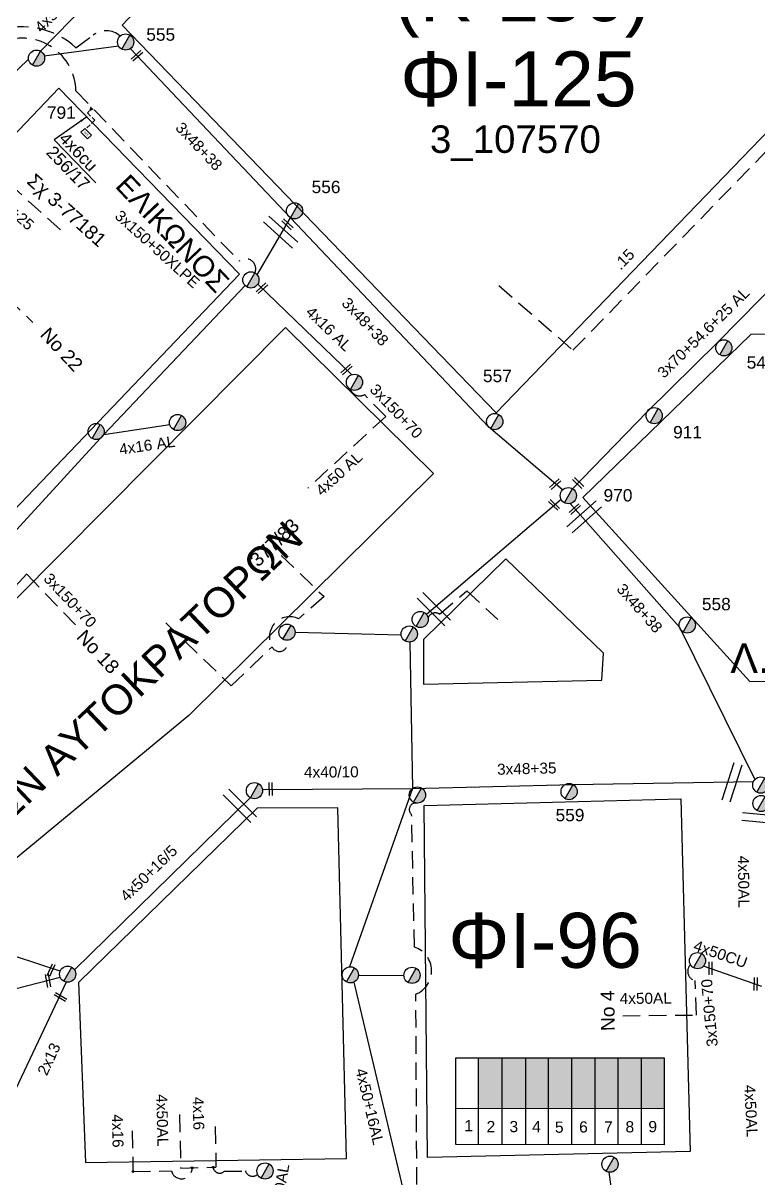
# Model space of a CAD drawing. Header units: millimetres. Extents: x 1421 to 7547, y 822 to 1863.
# Drawn here: x 6506.1 to 6613.1, y 1375.8 to 1543.9 of the extents above; entities that cross this region are included whole.
import ezdxf
from ezdxf.enums import TextEntityAlignment as Align

# ---------------------------------------------------------------- set-up
doc = ezdxf.new("R2010")
doc.units = ezdxf.units.MM
doc.linetypes.add('DASHED', pattern=[19.05, 12.7, -6.35])
doc.layers.get('0').update_dxf_attribs({"lineweight": 30})
for name, color, linetype, lineweight in [('2x13', 7, 'Continuous', 30), ('3x48+35', 7, 'Continuous', 30), ('3x48+38', 7, 'Continuous', 30), ('3x50+25', 7, 'DASHED', 30), ('4x40_10', 7, 'Continuous', 30), ('4x50+16_5', 7, 'Continuous', 30), ('4x50AL', 7, 'Continuous', 30), ('4x50CU', 7, 'Continuous', 30), ('Pillar OTE', 7, 'Continuous', 30), ('TEXT_ΚΑΛΩΔΙΩΝ', 7, 'Continuous', 30), ('Άγνωστο εναέριο καλώδιο', 7, 'Continuous', 30), ('Άγνωστο Υπόγειο Καλώδιο', 7, 'DASHED', 30), ('Γυμνά εναέρια ΧΤ (3Φ)   4x16AL', 7, 'Continuous', 30), ('Γυμνά εναέρια ΧΤ και ΦΟΠ (3Φ)   4x50+16AL', 7, 'Continuous', 30), ('Καλώδια ΧΤ   3x150+50CU', 7, 'DASHED', 30), ('Καλώδια ΧΤ   3x150+70AL', 7, 'DASHED', 30), ('Μηχανική τομή', 7, 'Continuous', 30), ('Στύλος ΦΜ', 7, 'Continuous', 30), ('Στύλος ΦΜ @ 1', 7, 'Continuous', 30), ('Συνδέσεις', 7, 'Continuous', 30), ('Συνεστραμμένα ΧΤ   3x70+54.6+25 AL', 7, 'SYN_LINE', 30), ('Τομή', 7, 'Continuous', 30), ('Υπόβαθρο ΔΕΗ', 7, 'Continuous', 30), ('Υπόγεια Καλώδια Δικτύου ΧΤ   .15', 7, 'DASHED', 30), ('Υπόγεια Καλώδια Δικτύου ΧΤ  4x16AL', 7, 'DASHED', 30), ('Υπόγεια Καλώδια Δικτύου ΧΤ  4x6', 7, 'DASHED', 30)]:
    doc.layers.add(name, color=color, linetype=linetype, lineweight=lineweight)
doc.layers.add('Υπόγεια καλώδια Παροχών ΧΤ   4x50AL', color=7, linetype='DASHED')
doc.styles.add('arial', font='arial.ttf')
doc.styles.get("Standard").update_dxf_attribs({"font": 'arial.ttf'})
doc.linetypes.add('SYN_LINE', pattern='A,0.5,-0.0001,["/\\/\\/\\/",Standard,S=0.1,R=0,X=0,Y=-0.05],-0.25', length=0.7501)
doc.dimstyles.new('ISO-25', dxfattribs={"dimtxt": 2.5, "dimasz": 2.5, "dimexe": 1.25, "dimexo": 0.625, "dimtad": 1, "dimtxsty": 'Standard', "dimcen": 2.5, "dimadec": 0, "dimazin": 0, "dimtfac": 1, "dimtmove": 0, "dimatfit": 3, "dimfxl": 1, "dimarcsym": 0})

# ---------------------------------------------------------------- blocks, each defined once
blk = doc.blocks.new('ΥΠΑΡΧΩΝ ΤΣΙΜΕΝΤΕΝΙΟΣ ΣΤΥΛΟΣ')
at = {"layer": 'Στύλος ΦΜ'}
blk.add_hatch(color=7, dxfattribs=at).paths.add_polyline_path([(-1.29, -2.28, 0.574793), (2.62, 0, 0.268822), (1.3, 2.27)])
at = {"layer": 'Στύλος ΦΜ', "color": 7}
blk.add_line((-1.29, -2.28), (1.3, 2.27), dxfattribs=at)
blk.add_circle((0, 0), 2.62, dxfattribs=at)
at = {"layer": 'Στύλος ΦΜ', "flags": 4}
for tag, p in [('ΑΡΙΘΜΟΣ', (-4.68, 8.05)), ('ΤΥΠΟΣ', (-4.91, 3.03))]:
    blk.add_attdef(tag, p, '', height=4, dxfattribs=at)
blk = doc.blocks.new('ΜΗΧΑΝΙΚΗ ΤΟΜΗ')
at = {"layer": 'Μηχανική τομή', "lineweight": -3, "ltscale": 40}
for p, q in [((-3.78, 1.15), (3.8, 1.15)), ((3.8, -0.4), (-3.78, -0.4))]:
    blk.add_line(p, q, dxfattribs=at)
blk = doc.blocks.new('ΤΟΜΗ')
at = {"layer": 'Τομή', "lineweight": -3, "ltscale": 40}
for p, q in [((-11.37, 1.1), (11.37, 1.1)), ((11.37, -3.57), (-11.37, -3.57))]:
    blk.add_line(p, q, dxfattribs=at)
blk = doc.blocks.new('_ΣΥΝΔΕΣΗ')
at = {"layer": 'Συνδέσεις', "linetype": 'SYN_LINE', "ltscale": 40}
blk.add_hatch(color=256, dxfattribs=at).paths.add_polyline_path([(0.5, -0.01, 1), (-0.5, -0.01, 1)])
at = {"layer": 'Συνδέσεις'}
blk.add_circle((0, -0.01), 0.5, dxfattribs=at)
blk = doc.blocks.new('PILLAR ΟΤΕ')
at = {"layer": 'Pillar OTE', "ltscale": 40}
blk.add_lwpolyline([(-3.31, 2.02), (3.39, 2.02), (3.39, -1.99), (-3.31, -1.99)], close=True, dxfattribs=at)
at = {"layer": 'Pillar OTE', "insert": (-1.81, 0.71), "char_height": 1.3575, "width": 109.961, "attachment_point": 1}
blk.add_mtext('{\\fArial|b1|i0|c161|p34;OTE}', dxfattribs=at)

msp = doc.modelspace()

# ---------------------------------------------------------------- hatches: boundary and pattern name
at = {"layer": 'Pillar OTE', "ltscale": 40}
h = msp.add_hatch(color=256, dxfattribs=at)
h.dxf.hatch_style = 1
h.paths.add_polyline_path([(6515.96, 1531.81), (6515.72, 1531.12), (6516.42, 1531.38)])
at = {"layer": 'Καλώδια ΧΤ   3x150+50CU', "linetype": 'DASHED', "lineweight": -3, "ltscale": 0.2}
h = msp.add_hatch(color=2, dxfattribs=at)
h.dxf.hatch_style = 1
h.paths.add_polyline_path([(6572.38, 1386.07), (6575.82, 1386.07), (6575.82, 1393.43), (6572.38, 1393.43)])
h = msp.add_hatch(color=133, dxfattribs=at)
h.dxf.hatch_style = 1
h.paths.add_polyline_path([(6575.82, 1386.07), (6579.26, 1386.07), (6579.26, 1393.43), (6575.82, 1393.43)])
h = msp.add_hatch(color=1, dxfattribs=at)
h.dxf.hatch_style = 1
h.paths.add_polyline_path([(6582.56, 1393.43), (6579.26, 1393.43), (6579.26, 1386.07), (6582.56, 1386.06)])
h = msp.add_hatch(color=5, dxfattribs=at)
h.dxf.hatch_style = 1
h.paths.add_polyline_path([(6585.95, 1386.06), (6585.95, 1393.43), (6582.56, 1393.43), (6582.56, 1386.06)])
h = msp.add_hatch(color=85, dxfattribs=at)
h.dxf.hatch_style = 1
h.paths.add_polyline_path([(6589.34, 1393.43), (6585.95, 1393.43), (6585.95, 1386.06), (6589.34, 1386.06)])
h = msp.add_hatch(color=173, dxfattribs=at)
h.dxf.hatch_style = 1
h.paths.add_polyline_path([(6592.68, 1393.43), (6589.34, 1393.43), (6589.34, 1386.06), (6592.68, 1386.05)])
h = msp.add_hatch(color=6, dxfattribs=at)
h.dxf.hatch_style = 1
h.paths.add_polyline_path([(6592.68, 1386.05), (6596.07, 1386.05), (6596.07, 1393.43), (6592.68, 1393.43)])
h = msp.add_hatch(color=151, dxfattribs=at)
h.dxf.hatch_style = 1
h.paths.add_polyline_path([(6596, 1386.05), (6599.39, 1386.05), (6599.39, 1393.43), (6596, 1393.43)])

# ---------------------------------------------------------------- linework, layer by layer
at = {"layer": '2x13', "color": 30, "lineweight": -3, "ltscale": 0.2}
for points in [[(6511.54, 1406.03), (6501.72, 1409.23)], [(6512.39, 1404.43), (6504.66, 1387.98)]]:
    msp.add_lwpolyline(points, dxfattribs=at)
at = {"layer": '3x48+35', "color": 85, "lineweight": -3, "ltscale": 0.2}
msp.add_lwpolyline([(6562.77, 1432.57), (6586.14, 1433.16), (6612.35, 1433.6)], dxfattribs=at)
at = {"layer": '3x48+38', "color": 2, "lineweight": -3, "ltscale": 0.2}
msp.add_lwpolyline([(6584.6, 1476.04), (6573.83, 1485.22), (6545.04, 1515.6), (6521.74, 1540.22)], dxfattribs=at)
at = {"layer": '3x48+38', "color": 6, "lineweight": -3, "ltscale": 0.2}
msp.add_lwpolyline([(6585.68, 1474.05), (6601.61, 1456.04), (6612.54, 1433.88)], dxfattribs=at)
at = {"layer": '3x50+25', "color": 6, "lineweight": -3, "ltscale": 0.2}
msp.add_lwpolyline([(6498.39, 1525.76), (6511.6, 1513.86)], dxfattribs=at)
at = {"layer": '4x40_10', "color": 85, "lineweight": -3, "ltscale": 0.2}
msp.add_lwpolyline([(6540.95, 1432.44), (6562.77, 1432.57)], dxfattribs=at)
at = {"layer": '4x50+16_5', "color": 133, "lineweight": -3, "ltscale": 0.2}
for points in [[(6540.19, 1507.31), (6545.04, 1515.6)], [(6476.24, 1440.56), (6499.84, 1464.47), (6517.87, 1484.11), (6538.42, 1505.77)]]:
    msp.add_lwpolyline(points, dxfattribs=at)
at = {"layer": '4x50+16_5', "color": 30, "lineweight": -3, "ltscale": 0.2}
for points in [[(6539.21, 1431.26), (6513.62, 1406.22)], [(6511.55, 1405.11), (6481.18, 1397.28)]]:
    msp.add_lwpolyline(points, dxfattribs=at)
at = {"layer": '4x50AL', "color": 133, "linetype": 'DASHED', "lineweight": -3, "ltscale": 0.2}
for points in [[(6558.89, 1486.71), (6547.56, 1476.3)], [(6593.34, 1399.54), (6604.07, 1399.63)]]:
    msp.add_lwpolyline(points, dxfattribs=at)
at = {"layer": '4x50AL', "color": 5, "linetype": 'DASHED', "lineweight": -3, "ltscale": 0.2}
msp.add_lwpolyline([(6528.88, 1385.14), (6529.06, 1377.37)], dxfattribs=at)
at = {"layer": '4x50CU', "color": 6, "linetype": 'DASHED', "lineweight": -3, "ltscale": 0.2}
msp.add_lwpolyline([(6490.12, 1517.09), (6507.57, 1500.39)], dxfattribs=at)
at = {"layer": '4x50CU', "color": 133, "lineweight": -3, "ltscale": 0.2}
msp.add_lwpolyline([(6613.59, 1403.78), (6605.08, 1406.73)], dxfattribs=at)
at = {"layer": 'Pillar OTE', "lineweight": -3, "ltscale": 40}
for points in [[(6569.05, 1380.79), (6569.06, 1393.43), (6599.39, 1393.43), (6599.39, 1380.76), (6569.05, 1380.79)], [(6572.38, 1380.79), (6572.38, 1393.43)], [(6575.82, 1380.79), (6575.82, 1393.43)], [(6579.26, 1380.78), (6579.26, 1393.43)], [(6582.56, 1380.78), (6582.56, 1393.43)], [(6585.95, 1380.78), (6585.95, 1393.43)], [(6589.34, 1380.77), (6589.34, 1393.43)], [(6592.68, 1380.77), (6592.68, 1393.43)], [(6596.07, 1380.77), (6596.07, 1393.43)], [(6569.06, 1386.08), (6599.39, 1386.05)]]:
    msp.add_lwpolyline(points, dxfattribs=at)
at = {"layer": 'Άγνωστο εναέριο καλώδιο', "color": 2, "lineweight": -3, "ltscale": 0.2}
msp.add_lwpolyline([(6509.23, 1539.17), (6520.01, 1540.65)], dxfattribs=at)
at = {"layer": 'Άγνωστο εναέριο καλώδιο', "color": 133, "lineweight": -3, "ltscale": 0.2}
msp.add_lwpolyline([(6592.9, 1365.68), (6591.39, 1376.76)], dxfattribs=at)
at = {"layer": 'Άγνωστο Υπόγειο Καλώδιο', "color": 27, "lineweight": -3, "ltscale": 0.2}
for points in [[(6543.67, 1466.5), (6549.91, 1460.51), (6546.2, 1457.29, 0.734589), (6542.35, 1453.2, -10.010163)], [(6526.89, 1456.71), (6536.4, 1447.54), (6542.35, 1453.2, 0.974867), (6544.5, 1454.16, -1.495434)]]:
    msp.add_lwpolyline(points, format="xyb", dxfattribs=at)
at = {"layer": 'Άγνωστο Υπόγειο Καλώδιο', "color": 7, "lineweight": -3, "ltscale": 0.2}
msp.add_lwpolyline([(6565.04, 1457.44, -0.464339), (6566.71, 1457.96), (6570.66, 1461.37), (6575.17, 1457.18)], format="xyb", dxfattribs=at)
at = {"layer": 'Άγνωστο Υπόγειο Καλώδιο', "color": 5, "lineweight": -3, "ltscale": 0.2}
for points in [[(6522.12, 1376.87), (6527.71, 1376.95, 0.898912), (6530.73, 1377.41, -0.684355)], [(6533.77, 1377.49, 0.63085), (6535.41, 1376.91), (6538.47, 1376.95, 0.542721), (6540.26, 1376.46, -1.911169)]]:
    msp.add_lwpolyline(points, format="xyb", dxfattribs=at)
msp.add_lwpolyline([(6529.06, 1377.37), (6534.18, 1377.5)], dxfattribs=at)
at = {"layer": 'Γυμνά εναέρια ΧΤ (3Φ)   4x16AL', "color": 133, "lineweight": -3, "ltscale": 0.2}
for points in [[(6540.28, 1505.98), (6553.93, 1492.79)], [(6517.87, 1484.11), (6527.47, 1485.53)]]:
    msp.add_lwpolyline(points, dxfattribs=at)
at = {"layer": 'Γυμνά εναέρια ΧΤ και ΦΟΠ (3Φ)   4x50+16AL', "color": 2, "lineweight": -3, "ltscale": 0.2}
for points in [[(6508.69, 1539.87), (6539.72, 1571.63)], [(6506.94, 1538.69), (6494.08, 1526.32), (6473.49, 1502.85)]]:
    msp.add_lwpolyline(points, dxfattribs=at)
at = {"layer": 'Γυμνά εναέρια ΧΤ και ΦΟΠ (3Φ)   4x50+16AL', "color": 85, "lineweight": -3, "ltscale": 0.2}
for points in [[(6562.39, 1453.89), (6562.77, 1432.57), (6553.59, 1406.65)], [(6554.22, 1404.4), (6563.35, 1365.97)], [(6554.92, 1405.4), (6561.52, 1405.41)]]:
    msp.add_lwpolyline(points, dxfattribs=at)
at = {"layer": 'Καλώδια ΧΤ   3x150+50CU', "color": 85, "lineweight": -3, "ltscale": 0.2}
msp.add_lwpolyline([(6584.36, 1367.84), (6566.64, 1367.7), (6563.42, 1371.15), (6563.27, 1402.68, 0.696194), (6563.05, 1409.53), (6562.65, 1428.81, -0.789177), (6563.44, 1430.46, -2.072555)], format="xyb", dxfattribs=at)
at = {"layer": 'Καλώδια ΧΤ   3x150+70AL', "color": 2, "lineweight": -3, "ltscale": 0.2}
msp.add_lwpolyline([(6498.51, 1539.1), (6502.4, 1542.8, -0.274905), (6513.8, 1540.37), (6516.32, 1542.19, -0.367973), (6520.25, 1542.04, -1.541527)], format="xyb", dxfattribs=at)
at = {"layer": 'Καλώδια ΧΤ   3x150+70AL', "color": 133, "lineweight": -3, "ltscale": 0.2}
for points in [[(6498.74, 1536.9), (6503.31, 1541.28, -0.512812), (6513.83, 1534.1), (6537.59, 1509.3, -0.803636), (6539.85, 1507.6, 2.054828)], [(6558.89, 1486.71), (6555.79, 1489.89, -0.458898), (6553.74, 1490.66, 2.407683)], [(6513.75, 1456.38), (6506.68, 1463.81), (6504.37, 1461.29, -0.373325), (6502.79, 1458.76, -3.765791)], [(6604.07, 1399.63), (6603.9, 1404.64, -0.592852), (6603.19, 1406.97, -42.500521)]]:
    msp.add_lwpolyline(points, format="xyb", dxfattribs=at)
at = {"layer": 'Συνεστραμμένα ΧΤ   3x70+54.6+25 AL', "color": 5, "lineweight": -3, "ltscale": 20}
for points in [[(6631.87, 1522.58), (6607.14, 1497.46), (6596.88, 1487.4), (6585.94, 1476.09)], [(6584.4, 1474.65), (6564.81, 1457.92)]]:
    msp.add_lwpolyline(points, dxfattribs=at)
at = {"layer": 'Συνεστραμμένα ΧΤ   3x70+54.6+25 AL', "color": 85, "lineweight": -3, "ltscale": 20}
msp.add_lwpolyline([(6545.69, 1455.33), (6561.12, 1454.96)], dxfattribs=at)
at = {"layer": 'Υπόβαθρο ΔΕΗ', "lineweight": -3, "ltscale": 0.2}
for points in [[(6520.56, 1543.63), (6586.71, 1613.47), (6641.26, 1556.06), (6574.93, 1487.24), (6520.56, 1543.63)], [(6446.04, 1411.56), (6537.6, 1507.41), (6511.32, 1534.46), (6471.63, 1492.8)], [(6510.66, 1526.95), (6516.7, 1520.73)], [(6452.74, 1407.44), (6544.3, 1499.65), (6565.81, 1478.44), (6530.26, 1443.22), (6466.82, 1390.77)], [(6611.84, 1448.17), (6651.89, 1448.28), (6649.12, 1498.9), (6611.98, 1498.65), (6587.56, 1474.92), (6611.84, 1448.17)], [(6576.36, 1465.99), (6564.38, 1454.28), (6564.37, 1447.77), (6590.3, 1448.35), (6590.57, 1452.29), (6576.36, 1465.99)]]:
    msp.add_lwpolyline(points, dxfattribs=at)
for points in [[(6564.45, 1430.14), (6601.78, 1431.1), (6603.13, 1379.77), (6564.96, 1378.91)], [(6514.18, 1404.37), (6515.23, 1378.17), (6553.17, 1378.78), (6551.91, 1429.8), (6540.16, 1429.73)]]:
    msp.add_lwpolyline(points, close=True, dxfattribs=at)
at = {"layer": 'Υπόγεια Καλώδια Δικτύου ΧΤ   .15', "color": 5, "lineweight": -3, "ltscale": 0.2}
msp.add_lwpolyline([(6575.34, 1505.76), (6586.1, 1496.35), (6617.71, 1528.89, 0.594332), (6622.3, 1534.33)], format="xyb", dxfattribs=at)
at = {"layer": 'Υπόγεια Καλώδια Δικτύου ΧΤ  4x16AL', "color": 5, "lineweight": -3, "ltscale": 0.2}
for points in [[(6522.03, 1382.79), (6522.12, 1376.87)], [(6534.1, 1383.42), (6534.18, 1377.5)]]:
    msp.add_lwpolyline(points, dxfattribs=at)
at = {"layer": 'Υπόγεια Καλώδια Δικτύου ΧΤ  4x6', "color": 133, "linetype": 'DASHED', "lineweight": -3, "ltscale": 0.05}
msp.add_lwpolyline([(6515.74, 1531.11), (6515.52, 1530.88), (6516.57, 1529.8), (6515.25, 1528.51)], dxfattribs=at)

# ---------------------------------------------------------------- block references
at = {"layer": 'Pillar OTE', "xscale": 0.2025529520621843, "yscale": 0.2025529520621843, "zscale": 0.2025529520621843, "rotation": 314.1754192910919}
msp.add_blockref('PILLAR ΟΤΕ', (6515.32, 1527.86), dxfattribs=at)
at = {"layer": 'Μηχανική τομή', "lineweight": -3, "xscale": 0.2499999999999188, "yscale": 0.2499999999999188, "zscale": 0.2499999999999188}
for p, rotation in [((6522.76, 1539.13), 41.97690589738271), ((6544.51, 1514.6), 316.4405417356621), ((6540.95, 1505.29), 41.97690589738271), ((6553.23, 1493.46), 41.97690589738271), ((6583.58, 1476.79), 41.97690589738271), ((6586.8, 1476.98), 316.4405417356621), ((6583.28, 1473.79), 316.4405417356621), ((6586.45, 1473.18), 41.97690589738271), ((6542.07, 1432.53), 271.4655910288637), ((6510.28, 1406.12), 65.40075436369999), ((6606.2, 1406.42), 89.32769322057025), ((6509.86, 1404.63), 99.81801145120664), ((6612.76, 1404.15), 89.32769322057025), ((6511.53, 1402.18), 330.3346073300226)]:
    msp.add_blockref('ΜΗΧΑΝΙΚΗ ΤΟΜΗ', p, dxfattribs=dict(at, rotation=rotation))
at = {"layer": 'Στύλος ΦΜ @ 1', "lineweight": -3, "ltscale": 40}
ref = msp.add_blockref('ΥΠΑΡΧΩΝ ΤΣΙΜΕΝΤΕΝΙΟΣ ΣΤΥΛΟΣ', (6521.06, 1541.19), dxfattribs=dict(at, xscale=0.4499999999998181, yscale=0.4499999999998181, zscale=0.4499999999998181))
ref.add_attrib('ΤΥΠΟΣ', '555', (6524.06, 1541.38), dxfattribs={"layer": 'Στύλος ΦΜ', "height": 1.8, "flags": 4})
ref = msp.add_blockref('ΥΠΑΡΧΩΝ ΤΣΙΜΕΝΤΕΝΙΟΣ ΣΤΥΛΟΣ', (6508.1, 1538.85), dxfattribs=dict(at, xscale=0.4499999999998181, yscale=0.4499999999998181, zscale=0.4499999999998181))
ref.add_attrib('ΤΥΠΟΣ', '791', (6509.61, 1530.02), dxfattribs={"layer": 'Στύλος ΦΜ', "height": 1.8, "flags": 4})
ref = msp.add_blockref('ΥΠΑΡΧΩΝ ΤΣΙΜΕΝΤΕΝΙΟΣ ΣΤΥΛΟΣ', (6545.62, 1516.63), dxfattribs=dict(at, xscale=0.4499999999998181, yscale=0.4499999999998181, zscale=0.4499999999998181))
ref.add_attrib('ΤΥΠΟΣ', '556', (6548.1, 1519.21), dxfattribs={"layer": 'Στύλος ΦΜ', "height": 1.8, "flags": 4})
at = {"layer": 'Στύλος ΦΜ @ 1', "lineweight": -3, "ltscale": 40, "xscale": 0.4499999999998181, "yscale": 0.4499999999998181, "zscale": 0.4499999999998181}
for p in [(6539.27, 1506.58), (6554.33, 1491.68), (6528.61, 1485.83), (6516.77, 1484.53), (6563.89, 1457.18), (6544.52, 1455.33), (6562.3, 1455.06), (6539.79, 1432.28), (6563.49, 1431.64), (6613.46, 1430.41), (6604.22, 1407.54), (6512.63, 1405.58), (6553.74, 1405.48), (6562.7, 1405.41), (6591.5, 1377.93), (6541.33, 1376.95)]:
    msp.add_blockref('ΥΠΑΡΧΩΝ ΤΣΙΜΕΝΤΕΝΙΟΣ ΣΤΥΛΟΣ', p, dxfattribs=at)
at = {"layer": 'Στύλος ΦΜ @ 1', "lineweight": -3, "ltscale": 40}
ref = msp.add_blockref('ΥΠΑΡΧΩΝ ΤΣΙΜΕΝΤΕΝΙΟΣ ΣΤΥΛΟΣ', (6608.05, 1496.7), dxfattribs=dict(at, xscale=0.4499999999998181, yscale=0.4499999999998181, zscale=0.4499999999998181))
ref.add_attrib('ΤΥΠΟΣ', '546', (6611.37, 1493.67), dxfattribs={"layer": 'Στύλος ΦΜ', "height": 1.8, "flags": 4})
ref = msp.add_blockref('ΥΠΑΡΧΩΝ ΤΣΙΜΕΝΤΕΝΙΟΣ ΣΤΥΛΟΣ', (6574.73, 1485.97), dxfattribs=dict(at, xscale=0.4499999999998181, yscale=0.4499999999998181, zscale=0.4499999999998181))
ref.add_attrib('ΤΥΠΟΣ', '557', (6573.02, 1491.71), dxfattribs={"layer": 'Στύλος ΦΜ', "height": 1.8, "flags": 4})
ref = msp.add_blockref('ΥΠΑΡΧΩΝ ΤΣΙΜΕΝΤΕΝΙΟΣ ΣΤΥΛΟΣ', (6597.92, 1486.84), dxfattribs=dict(at, xscale=0.4499999999998181, yscale=0.4499999999998181, zscale=0.4499999999998181))
ref.add_attrib('ΤΥΠΟΣ', '911', (6600.67, 1483.53), dxfattribs={"layer": 'Στύλος ΦΜ', "height": 1.8, "flags": 4})
ref = msp.add_blockref('ΥΠΑΡΧΩΝ ΤΣΙΜΕΝΤΕΝΙΟΣ ΣΤΥΛΟΣ', (6585.44, 1475.2), dxfattribs=dict(at, xscale=0.4499999999998181, yscale=0.4499999999998181, zscale=0.4499999999998181))
ref.add_attrib('ΤΥΠΟΣ', '970', (6590.56, 1474.35), dxfattribs={"layer": 'Στύλος ΦΜ', "height": 1.8, "flags": 4})
ref = msp.add_blockref('ΥΠΑΡΧΩΝ ΤΣΙΜΕΝΤΕΝΙΟΣ ΣΤΥΛΟΣ', (6602.73, 1456.38), dxfattribs=dict(at, xscale=0.4499999999998181, yscale=0.4499999999998181, zscale=0.4499999999998181))
ref.add_attrib('ΤΥΠΟΣ', '558', (6604.86, 1458.52), dxfattribs={"layer": 'Στύλος ΦΜ', "height": 1.8, "flags": 4})
ref = msp.add_blockref('ΥΠΑΡΧΩΝ ΤΣΙΜΕΝΤΕΝΙΟΣ ΣΤΥΛΟΣ', (6585.55, 1432.14), dxfattribs=dict(at, xscale=0.4499999999998181, yscale=0.4499999999998181, zscale=0.4499999999998181))
ref.add_attrib('ΤΥΠΟΣ', '559', (6583.58, 1427.82), dxfattribs={"layer": 'Στύλος ΦΜ', "height": 1.8, "flags": 4})
ref = msp.add_blockref('ΥΠΑΡΧΩΝ ΤΣΙΜΕΝΤΕΝΙΟΣ ΣΤΥΛΟΣ', (6613.42, 1433.09), dxfattribs=dict(at, xscale=0.4499999999998181, yscale=0.4499999999998181, zscale=0.4499999999998181))
ref.add_attrib('ΤΥΠΟΣ', '13', (6616.34, 1428.74), dxfattribs={"layer": 'Στύλος ΦΜ', "height": 1.8, "flags": 4})
at = {"layer": 'Συνδέσεις', "lineweight": -3, "xscale": 0.25, "yscale": 0.25, "zscale": 0.25}
for p in [(6530.73, 1377.41), (6533.77, 1377.49), (6522.12, 1376.87)]:
    msp.add_blockref('_ΣΥΝΔΕΣΗ', p, dxfattribs=at)
at = {"layer": 'Τομή', "lineweight": -3}
for p, xscale, yscale, zscale, rotation in [((6543.81, 1513.77), 0.2499999999998871, 0.2499999999998871, 0.2499999999998871, 317.9789614338584), ((6587.52, 1472.33), 0.2499999999998871, 0.2499999999998871, 0.2499999999998871, 41.60992256573493), ((6566.08, 1458.89), 0.2499999999998871, 0.2499999999998871, 0.2499999999998871, 314.883184792597), ((6608.94, 1433.57), 0.2499999999998871, 0.2499999999998871, 0.2499999999998871, 72.11771572515318), ((6537.88, 1430.28), 0.2499999999998872, 0.2499999999998872, 0.2499999999998872, 314.883184792597), ((6613.56, 1428.56), 0.2499999999998871, 0.2499999999998871, 0.2499999999998871, 354.2483111042897)]:
    msp.add_blockref('ΤΟΜΗ', p, dxfattribs=dict(at, xscale=xscale, yscale=yscale, zscale=zscale, rotation=rotation))

# ---------------------------------------------------------------- texts
at = {"lineweight": -3, "ltscale": 40, "attachment_point": 1, "style": 'arial'}
for s, insert, char_height, width, rotation in [('ΕΛΙΚΩΝΟΣ', (6521.57, 1522.21), 3, 24.5124, 313.3821), ('{\\H1.083x;BYZANTΙΝΩΝ ΑΥΤΟΚΡΑΤΟΡΩΝ}', (6478.79, 1409.42), 4, 98.1521, 43.6413), ('{\\H1.083x;Λ. ΜΩΡΑΪΤΙΝΗ}', (6608.97, 1453.71), 4, 51.144, 0.2188)]:
    msp.add_mtext(s, dxfattribs=dict(at, insert=insert, char_height=char_height, width=width, rotation=rotation))
at = {"lineweight": -3, "ltscale": 30, "char_height": 1.63, "width": 11.2573, "attachment_point": 1}
for s, insert in [('1', (6570.3, 1384.35)), ('2', (6573.54, 1384.22)), ('3', (6576.87, 1384.22)), ('4', (6580.17, 1384.22)), ('5', (6583.48, 1384.14)), ('6', (6587, 1384.17)), ('7', (6590.63, 1384.17)), ('8', (6593.74, 1384.19)), ('9', (6597.07, 1384.22))]:
    msp.add_mtext(s, dxfattribs=dict(at, insert=insert))
at = {"layer": 'TEXT_ΚΑΛΩΔΙΩΝ', "lineweight": -3, "ltscale": 0.2}
for s, rotation, p in [('4x50+16AL', 45.6685, (6512.22, 1547.06)), ('3x48+38', 313.424, (6531.73, 1526.02)), ('3x50+25', 317.9696, (6504.18, 1517.17)), ('3x150+50XLPE', 317.9696, (6525.67, 1511.07)), ('.15', 45.8343, (6593.55, 1509.59)), ('3x70+54.6+25 AL', 44.4283, (6605.08, 1498.93)), ('3x48+38', 313.461, (6555.9, 1500.51)), (' 4x16 AL', 316.0091, (6550.39, 1499.69)), ('3x150+70', 313.461, (6560.42, 1487.49)), (' 4x16 AL', 8.4003, (6523.87, 1482.47)), (' 4x50 AL', 42.5682, (6551.85, 1478.2)), ('3x150+70', 313.461, (6512.99, 1459.97)), ('3x48+38', 311.4718, (6595.8, 1458.83)), ('3x48+35', 1.4514, (6579.39, 1435.49)), ('4x40/10', 0.3218, (6550.97, 1435)), ('4x50+16/5', 44.3744, (6524.41, 1420.27)), ('4x50AL', 270.5651, (6610.94, 1419.02)), ('4x50CU', 340.9029, (6607.57, 1408.51)), ('3x150+70', 95.0617, (6605.95, 1399.95)), ('4x50AL', 0.442, (6596.69, 1402.07)), ('2x13', 64.8376, (6509.9, 1393.24)), ('4x50+16AL', 283.3515, (6556.56, 1386.32)), ('4x50AL', 272.8728, (6612, 1385.68)), ('4x50AL', 271.2912, (6526.4, 1384.32)), ('4x16', 271.2912, (6531.66, 1385.32)), ('4x16', 271.2912, (6519.91, 1382.77)), ('4x50AL', 80.2132, (6543.44, 1374.22))]:
    msp.add_text(s, height=1.6, rotation=rotation, dxfattribs=at).set_placement(p, align=Align.MIDDLE_CENTER)
at = {"layer": 'Υπόβαθρο ΔΕΗ', "lineweight": -3, "attachment_point": 1}
for s, insert, char_height in [('(K-186)', (6560.08, 1552.22), 8), ('ΦI-125', (6560.97, 1539.83), 8), ('3_107570', (6565.31, 1529.06), 4), ('ΦI-96', (6567.96, 1414.5), 8)]:
    msp.add_mtext_dynamic_manual_height_columns(s, width=30.8332, gutter_width=12.5, heights=[0], dxfattribs=dict(at, insert=insert, char_height=char_height))
at = {"layer": 'Υπόβαθρο ΔΕΗ', "lineweight": -3, "char_height": 2, "attachment_point": 1}
for s, insert, rotation in [('Σχ 3-77181', (6507.9, 1522.22), 318), ('Νο 22', (6509.95, 1499.88), 313.05), ('377/83', (6538.92, 1466.15), 43.6429), ('Νο 18', (6515.24, 1455.9), 313.05), ('Νο 4', (6590.19, 1397.29), 90.7256)]:
    msp.add_mtext_dynamic_manual_height_columns(s, width=17.2548, gutter_width=12.5, heights=[0], dxfattribs=dict(at, insert=insert, rotation=rotation))
at = {"layer": 'Υπόγεια καλώδια Παροχών ΧΤ   4x50AL', "color": 7, "ltscale": 0.2, "char_height": 1.8, "attachment_point": 1, "rotation": 314}
for s, insert in [('4x6cu', (6512.51, 1528.27)), ('256/17', (6510.67, 1526.27))]:
    msp.add_mtext_dynamic_manual_height_columns(s, width=1.8, gutter_width=12.5, heights=[0.118], dxfattribs=dict(at, insert=insert))

# ---------------------------------------------------------------- leaders
at = {"layer": 'Υπόβαθρο ΔΕΗ', "lineweight": -3, "ltscale": 0.2}
msp.add_leader([(6515.38, 1530.28), (6510.66, 1526.95)], dimstyle='ISO-25', override={"dimasz": 1, "dimtad": 0}, dxfattribs=at)

doc.saveas('drawing.dxf')
